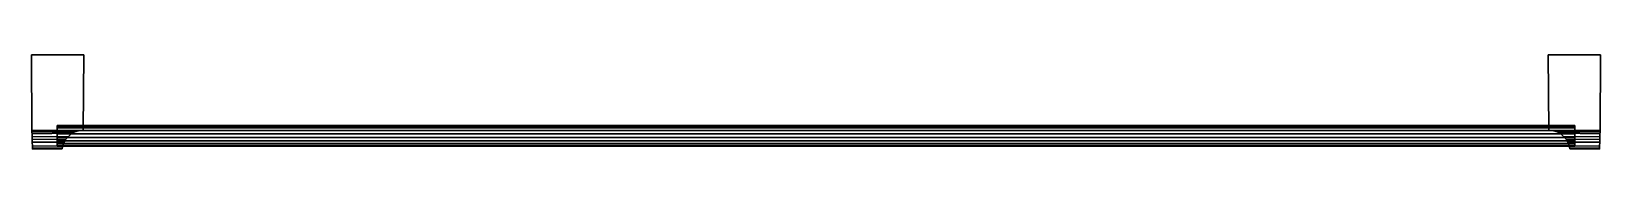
# Model space of a CAD drawing. Header units: millimetres. Extents: x -234 to 234, y -28 to 0.
import ezdxf

# ---------------------------------------------------------------- set-up
doc = ezdxf.new("R2010")
doc.units = ezdxf.units.MM
doc.header["$MEASUREMENT"] = 0
doc.layers.add('METAL', color=6, linetype='Continuous')
doc.layers.add('METAL_2', color=140, linetype='Continuous')

msp = doc.modelspace()

# ---------------------------------------------------------------- meshes
at = {"layer": 'METAL'}
mesh = msp.add_polyface(dxfattribs=at)
corners = [(226.33, -21.19, 1.11), (226.33, -21.73, 2.04), (226.33, -22.55, 2.73), (226.33, -21.19, -1), (226.33, -23.55, 3.1), (226.33, -24.62, 3.1), (226.33, -25.63, 2.73), (226.33, -26.45, 2.04), (226.33, -26.99, 1.11), (226.33, -27.17, 0.06), (226.33, -26.45, -1.92), (226.33, -26.99, -1), (226.33, -25.63, -2.61), (226.33, -24.62, -2.98), (226.33, -23.55, -2.98), (226.33, -22.55, -2.61), (226.33, -21.73, -1.92), (226.33, -21, 0.06), (-226.33, -21.73, 2.04), (226.33, -21.73, 2.04), (226.33, -22.55, 2.73), (-226.33, -22.55, 2.73), (226.33, -23.55, 3.1), (-226.33, -23.55, 3.1), (226.33, -24.62, 3.1), (-226.33, -24.62, 3.1), (226.33, -25.63, 2.73), (-226.33, -25.63, 2.73), (226.33, -26.45, 2.04), (-226.33, -26.45, 2.04), (226.33, -26.99, -1), (-226.33, -26.99, -1), (226.33, -26.45, -1.92), (-226.33, -26.45, -1.92), (-226.33, -21.19, -1), (226.33, -21.19, -1), (-226.33, -21.19, -1), (-226.33, -21.73, -1.92), (-226.33, -23.55, -2.98), (-226.33, -24.62, -2.98), (-226.33, -25.63, -2.61), (-226.33, -26.45, -1.92), (-226.33, -26.99, -1), (-226.33, -27.17, 0.06), (-226.33, -26.45, 2.04), (-226.33, -26.99, 1.11), (-226.33, -22.55, -2.61), (-226.33, -22.55, 2.73), (-226.33, -25.63, 2.73), (-226.33, -24.62, 3.1), (-226.33, -23.55, 3.1), (-226.33, -21.73, 2.04), (-226.33, -21.19, 1.11), (-226.33, -21, 0.06), (-226.33, -21.19, 1.11), (226.33, -21.19, 1.11), (226.33, -26.99, 1.11), (-226.33, -26.99, 1.11), (-226.33, -27.17, 0.06), (226.33, -27.17, 0.06), (-226.33, -25.63, -2.61), (226.33, -25.63, -2.61), (226.33, -24.62, -2.98), (-226.33, -24.62, -2.98), (-226.33, -23.55, -2.98), (226.33, -23.55, -2.98), (-226.33, -22.55, -2.61), (226.33, -22.55, -2.61), (-226.33, -21.73, -1.92), (226.33, -21.73, -1.92), (226.33, -21, 0.06), (-226.33, -21, 0.06)]
mesh.append_faces([[corners[k] for k in face] for face in [(0, 1, 2, 3), (2, 4, 5, 7), (5, 6, 7, 7), (7, 8, 9, 10), (9, 11, 10, 10), (10, 12, 13, 15), (13, 14, 15, 15), (7, 10, 15, 2), (15, 16, 3, 2), (17, 0, 3, 3), (55, 54, 18, 19), (20, 19, 18, 21), (22, 20, 21, 23), (24, 22, 23, 25), (26, 24, 25, 27), (28, 26, 27, 29), (56, 28, 29, 57), (30, 59, 58, 31), (32, 30, 31, 33), (69, 68, 34, 35), (36, 37, 46, 47), (46, 38, 39, 41), (39, 40, 41, 41), (41, 42, 43, 44), (43, 45, 44, 44), (46, 41, 44, 47), (44, 48, 49, 47), (49, 50, 47, 47), (47, 51, 52, 36), (53, 36, 52, 52), (70, 71, 54, 55), (56, 57, 58, 59), (32, 33, 60, 61), (61, 60, 63, 62), (62, 63, 64, 65), (65, 64, 66, 67), (67, 66, 68, 69), (70, 35, 34, 71)]])
at = {"layer": 'METAL_2'}
mesh = msp.add_polyface(dxfattribs=at)
corners = [(221.91, -23.35, -3.8), (233.81, -23.51, -3.8), (222.97, -24.29, 3.92), (233.75, -24.45, 3.92), (224.79, -28.03, -0.07), (233.69, -28.05, -0.07), (233.7, -27.83, -1.65), (233.7, -27.83, 1.85), (233.69, -28.05, 0.27), (233.69, -28.05, -0.07), (234, 0, -4), (218.32, 0, -4), (218.32, 0, 4.18), (234, 0, 4.18), (218.59, -22.42, -3.86), (218.59, -22.42, 4.05), (218.32, 0, 4.18), (218.32, 0, -4), (233.75, -24.45, -3.73), (222.97, -24.29, -3.73), (223.69, -25.14, 3.8), (233.74, -25.24, 3.8), (224.25, -26, -3.48), (233.72, -26.03, -3.48), (224.66, -27.13, -2.78), (233.71, -27.15, -2.78), (224.79, -27.8, -1.65), (233.7, -27.83, -1.65), (233.71, -27.15, 2.98), (224.66, -27.13, 2.98), (233.7, -27.83, 1.85), (224.79, -27.8, 1.85), (233.69, -28.05, 0.27), (224.79, -28.03, 0.27), (218.59, -22.42, -3.86), (218.32, 0, -4), (234, 0, -4), (233.87, -22.57, -3.86), (234, 0, 4.18), (218.32, 0, 4.18), (218.59, -22.42, 4.05), (233.87, -22.57, 4.05), (234, 0, -4), (234, 0, 4.18), (233.87, -22.57, 4.05), (233.87, -22.57, -3.86), (219.96, -22.64, -3.85), (219.96, -22.64, 4.04), (218.59, -22.42, 4.05), (218.59, -22.42, -3.86), (221.01, -22.89, -3.83), (233.84, -23.04, -3.83), (221.91, -23.35, 3.99), (233.81, -23.51, 3.99), (233.84, -23.04, -3.83), (233.84, -23.04, 4.02), (222.97, -24.29, -3.73), (222.97, -24.29, 3.92), (223.69, -25.14, -3.6), (223.69, -25.14, 3.8), (224.66, -27.13, -2.78), (224.66, -27.13, 2.98), (224.79, -28.03, -0.07), (224.79, -28.03, 0.27), (224.79, -27.8, 1.85), (224.79, -27.8, -1.65), (233.81, -23.51, -3.8), (233.81, -23.51, 3.99), (233.75, -24.45, 3.92), (233.75, -24.45, -3.73), (233.74, -25.24, -3.6), (233.74, -25.24, 3.8), (233.72, -26.03, -3.48), (233.72, -26.03, 3.68), (233.71, -27.15, 2.98), (233.71, -27.15, -2.78), (221.91, -23.35, -3.8), (221.91, -23.35, 3.99), (221.01, -22.89, 4.02), (233.84, -23.04, 4.02), (233.86, -22.8, -3.85), (233.86, -22.8, 4.04), (221.01, -22.89, -3.83), (221.01, -22.89, 4.02), (219.96, -22.64, -3.85), (233.86, -22.8, -3.85), (219.96, -22.64, 4.04), (233.86, -22.8, 4.04), (233.74, -25.24, -3.6), (223.69, -25.14, -3.6), (224.25, -26, 3.68), (233.72, -26.03, 3.68), (224.25, -26, -3.48), (224.25, -26, 3.68), (-233.81, -23.51, -3.8), (-221.9, -23.35, -3.8), (-222.97, -24.29, 3.92), (-233.75, -24.45, 3.92), (-233.69, -28.05, -0.07), (-233.69, -28.05, 0.27), (-234, 0, -4), (-234, 0, 4.18), (-218.32, 0, 4.18), (-218.32, 0, -4), (-218.59, -22.42, -3.86), (-218.32, 0, -4), (-218.32, 0, 4.18), (-218.59, -22.42, 4.05), (-233.75, -24.45, -3.73), (-222.97, -24.29, -3.73), (-223.69, -25.14, 3.8), (-233.73, -25.24, 3.8), (-233.71, -27.15, -2.78), (-224.66, -27.13, -2.78), (-224.79, -28.03, -0.07), (-233.69, -28.05, -0.07), (-233.7, -27.83, -1.65), (-224.79, -27.8, -1.65), (-233.71, -27.15, 2.98), (-224.66, -27.13, 2.98), (-233.7, -27.83, 1.85), (-224.79, -27.8, 1.85), (-233.69, -28.05, 0.27), (-224.79, -28.03, 0.27), (-234, 0, -4), (-218.32, 0, -4), (-234, 0, 4.18), (-233.87, -22.57, 4.05), (-218.59, -22.42, 4.05), (-218.32, 0, 4.18), (-234, 0, -4), (-233.87, -22.57, -3.86), (-233.87, -22.57, 4.05), (-234, 0, 4.18), (-218.59, -22.42, -3.86), (-218.59, -22.42, 4.05), (-233.84, -23.04, -3.83), (-221.01, -22.89, -3.83), (-233.81, -23.51, 3.99), (-221.9, -23.35, 3.99), (-233.81, -23.51, -3.8), (-233.81, -23.51, 3.99), (-222.97, -24.29, -3.73), (-221.9, -23.35, -3.8), (-221.9, -23.35, 3.99), (-222.97, -24.29, 3.92), (-223.69, -25.14, -3.6), (-223.69, -25.14, 3.8), (-224.66, -27.13, -2.78), (-224.25, -26, -3.48), (-224.25, -26, 3.68), (-224.66, -27.13, 2.98), (-224.79, -27.8, 1.85), (-224.79, -28.03, 0.27), (-224.79, -28.03, 0.27), (-224.79, -28.03, -0.07), (-224.79, -27.8, -1.65), (-224.79, -27.8, -1.65), (-233.75, -24.45, -3.73), (-233.75, -24.45, 3.92), (-233.72, -26.03, -3.48), (-233.72, -26.03, 3.68), (-233.71, -27.15, -2.78), (-233.71, -27.15, 2.98), (-233.7, -27.83, -1.65), (-233.7, -27.83, 1.85), (-221.01, -22.89, -3.83), (-221.01, -22.89, 4.02), (-233.86, -22.8, -3.85), (-219.96, -22.64, -3.85), (-233.84, -23.04, 4.02), (-221.01, -22.89, 4.02), (-233.84, -23.04, -3.83), (-233.84, -23.04, 4.02), (-219.96, -22.64, -3.85), (-219.96, -22.64, 4.04), (-233.87, -22.57, -3.86), (-218.59, -22.42, -3.86), (-233.86, -22.8, 4.04), (-219.96, -22.64, 4.04), (-233.86, -22.8, -3.85), (-233.86, -22.8, 4.04), (-233.73, -25.24, -3.6), (-223.69, -25.14, -3.6), (-224.25, -26, -3.48), (-233.72, -26.03, -3.48), (-224.25, -26, 3.68), (-233.72, -26.03, 3.68), (-233.73, -25.24, -3.6), (-233.73, -25.24, 3.8)]
mesh.append_faces([[corners[k] for k in face] for face in [(19, 0, 1, 18), (2, 3, 53, 52), (4, 5, 32, 33), (6, 7, 8, 9), (10, 11, 12, 13), (14, 15, 16, 17), (18, 88, 89, 19), (20, 21, 3, 2), (24, 22, 23, 25), (26, 24, 25, 27), (4, 26, 27, 5), (28, 91, 90, 29), (30, 28, 29, 31), (32, 30, 31, 33), (34, 35, 36, 37), (38, 39, 40, 41), (42, 43, 44, 45), (46, 47, 48, 49), (0, 50, 51, 1), (79, 78, 52, 53), (54, 55, 67, 66), (56, 57, 77, 76), (58, 59, 57, 56), (60, 61, 93, 92), (65, 62, 63, 61), (63, 64, 61, 61), (60, 65, 61, 61), (66, 67, 68, 69), (70, 71, 73, 72), (72, 73, 74, 75), (75, 74, 7, 6), (76, 77, 83, 82), (50, 84, 85, 51), (87, 86, 78, 79), (80, 81, 55, 54), (82, 83, 47, 46), (84, 34, 37, 85), (41, 40, 86, 87), (45, 44, 81, 80), (88, 23, 22, 89), (90, 91, 21, 20), (92, 93, 59, 58), (69, 68, 71, 70), (109, 108, 94, 95), (96, 139, 138, 97), (114, 123, 122, 115), (164, 98, 99, 165), (100, 101, 102, 103), (104, 105, 106, 107), (108, 109, 183, 182), (110, 96, 97, 111), (113, 112, 185, 184), (117, 116, 112, 113), (114, 115, 116, 117), (118, 119, 186, 187), (120, 121, 119, 118), (122, 123, 121, 120), (177, 176, 124, 125), (126, 127, 128, 129), (130, 131, 132, 133), (174, 134, 135, 175), (95, 94, 136, 137), (170, 138, 139, 171), (172, 140, 141, 173), (142, 143, 144, 145), (146, 142, 145, 147), (148, 149, 150, 151), (151, 152, 153, 157), (154, 155, 156, 156), (148, 151, 157, 157), (140, 158, 159, 141), (188, 160, 161, 189), (160, 162, 163, 161), (162, 164, 165, 163), (143, 166, 167, 144), (137, 136, 168, 169), (178, 170, 171, 179), (180, 172, 173, 181), (166, 174, 175, 167), (169, 168, 176, 177), (127, 178, 179, 128), (131, 180, 181, 132), (182, 183, 184, 185), (186, 110, 111, 187), (149, 146, 147, 150), (158, 188, 189, 159)]])

doc.saveas('drawing.dxf')
